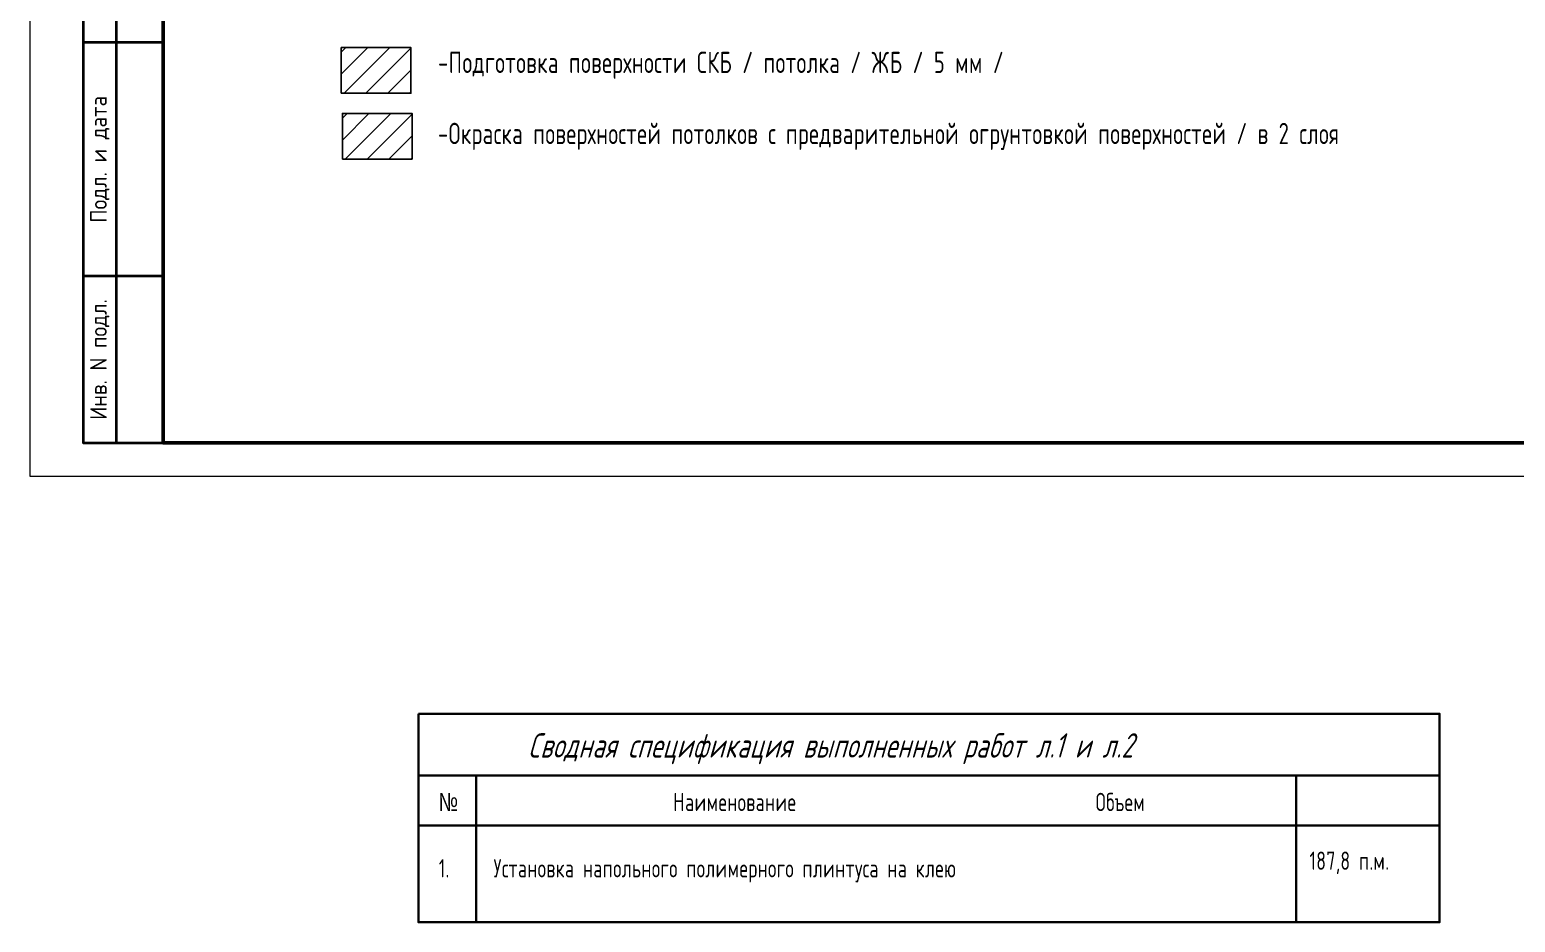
# Model space of a CAD drawing. Header units: millimetres. Extents: x 5993 to 95364, y 87345 to 145529.
# Drawn here: x 5993 to 30379, y 87345 to 101998 of the extents above; entities that cross this region are included whole.
import ezdxf
from ezdxf.enums import TextEntityAlignment as Align

# ---------------------------------------------------------------- set-up
doc = ezdxf.new("R2010")
doc.units = ezdxf.units.MM
doc.layers.add('1)Штриховка', color=160, linetype='Continuous')
doc.layers.add('Условные обозначения', color=90, linetype='Continuous')
doc.layers.add('Размеры', color=7, linetype='Continuous', lineweight=15)
doc.styles.get("Standard").update_dxf_attribs({"font": 'arial.ttf'})
doc.styles.add('СПДС', font='isocpeur.ttf', dxfattribs={"width": 0.9})

# ---------------------------------------------------------------- blocks, each defined once
blk = doc.blocks.new('*U61')
at = {"lineweight": 0}
blk.add_lwpolyline([(-415, -5), (5, -5), (5, 292), (-415, 292)], close=True, dxfattribs=at)
at = {"color": 0, "linetype": 'Continuous', "lineweight": 50}
blk.add_lwpolyline([(-395, 287), (0, 287), (0, 0), (-395, 0)], close=True, dxfattribs=at)
at = {"lineweight": 35}
for points in [[(-395, 85), (-407, 85), (-407, 0), (-395, 0)], [(-402, 0), (-402, 85)], [(-395, 60), (-407, 60)], [(-395, 25), (-407, 25)]]:
    blk.add_lwpolyline(points, dxfattribs=at)
at = {"lineweight": -2, "char_height": 2.5, "attachment_point": 5, "rotation": 90, "style": 'СПДС'}
for s, insert, width in [('Подл. и дата', (-404.5, 42.5), 34.9913), ('Инв. N подл.', (-404.5, 12.5), 24.9913)]:
    blk.add_mtext(s, dxfattribs=dict(at, insert=insert, width=width))
at = {"lineweight": 30, "width": 0.9, "flags": 104}
blk.add_attdef('ШАПКА', text='', height=3, dxfattribs=at).set_placement((-135, 281), align=Align.MIDDLE_CENTER)
at = {"style": 'СПДС'}
for tag, height, p in [('ШИФР_ПРОЕКТА', 4, (-60, 50)), ('НАИМЕНОВАНИЕ_ОБЪЕКТА', 2.5, (-85, 25)), ('НАИМЕНОВАНИЕ_ОБЪЕКТА2', 2.5, (-85, 20)), ('СТАДИЯ', 4, (-42.5, 20)), ('ЛИСТ_первый', 4, (-27.5, 20)), ('ЛИСТОВ', 4, (-10, 20)), ('НАИМЕНОВАНИЕ_ЧЕРТЕЖА1', 2.5, (-85, 10)), ('ОРГАНИЗАЦИЯ_РАЗРАБОТЧИК1', 4, (-25, 8.09)), ('НАИМЕНОВАНИЕ_ЧЕРТЕЖА2', 2.5, (-85, 5))]:
    blk.add_attdef(tag, text='', height=height, dxfattribs=at).set_placement(p, align=Align.MIDDLE_CENTER)
for tag, p in [('РАЗРАБОТЧИК', (-163.97, 27.5)), ('РУК.ГРУППЫ', (-163.97, 22.5))]:
    blk.add_attdef(tag, text='', height=2.5, dxfattribs=at).set_placement(p, align=Align.MIDDLE_LEFT)
at = {"style": 'СПДС', "width": 0.9}
for p in [(-129.65, 26.37), (-129.65, 21.37)]:
    blk.add_attdef('ДАТА', p, '', height=2.3, dxfattribs=at)

msp = doc.modelspace()

# ---------------------------------------------------------------- hatches: boundary and pattern name
at = {"layer": '1)Штриховка', "lineweight": -2, "transparency": 33554687}
h = msp.add_hatch(dxfattribs=at)
h.set_pattern_fill('ANSI31', color=256, scale=80)
h.paths.add_polyline_path([(12251.8, 101704.8), (11106.3, 101704.8), (11106.3, 100954.8), (12251.8, 100954.8)])
h = msp.add_hatch(dxfattribs=at)
h.set_pattern_fill('ANSI31', color=256, scale=80)
h.set_pattern_definition([(45, (19.13, -1081.75), (-179.6051, 179.6051), [])])
h.paths.add_polyline_path([(12270.9, 100623.1), (11125.4, 100623.1), (11125.4, 99873.1), (12270.9, 99873.1)])

# ---------------------------------------------------------------- linework, layer by layer
at = {"layer": '1)Штриховка', "color": 0, "lineweight": -2}
for points in [[(11106.3, 100954.8), (12251.8, 100954.8), (12251.8, 101704.8), (11106.3, 101704.8)], [(11125.4, 99873.1), (12270.9, 99873.1), (12270.9, 100623.1), (11125.4, 100623.1)]]:
    msp.add_lwpolyline(points, close=True, dxfattribs=at)
at = {"layer": 'Размеры', "color": 0, "lineweight": 30}
for p, q in [((12372.7, 89752.4), (29135.3, 89752.4)), ((13320.3, 89752.4), (13320.3, 87344.9)), ((26782.7, 89752.4), (26782.7, 87344.9)), ((12372.7, 88934.2), (29135.3, 88934.2))]:
    msp.add_line(p, q, dxfattribs=at)
at = {"layer": 'Размеры', "lineweight": 30}
msp.add_lwpolyline([(12372.7, 90769.6), (29135.3, 90769.6), (29135.3, 87344.9), (12372.7, 87344.9)], close=True, dxfattribs=at)

# ---------------------------------------------------------------- block references
at = {"xscale": 109.5463933164593, "yscale": 109.5463933164593, "zscale": 109.5463933164593}
msp.add_blockref('*U61', (51454.9, 95215.1), dxfattribs=at)

# ---------------------------------------------------------------- texts
at = {"layer": 'Размеры', "color": 1, "lineweight": 13, "attachment_point": 1, "style": 'СПДС'}
for s, width, insert, char_height in [('\\pxi-3,l4,t4;{\\fISOCPEUR|b1|i0|c204|p34;\\Q16;\\W0.7;\\T1.05;\\C0;Сводная спецификация выполненных работ л.1 и л.2}', 15360.464, (13774.9, 90448.4), 400), ('\\pxi-3,l4,t4;{\\fArial|b0|i0|c204|p34;\\W0.7;\\T1.05;\\C0;№^I\\fISOCPEUR|b0|i0|c204|p34;                     Наименование                                   Объем}', 19799.587, (12408.4, 89469.7), 300), ('\\pxi-3,l4,sm1.5,t4;{\\fISOCPEUR|b0|i0|c204|p34;\\W0.7;\\T1.05;\\C0;1.^IУстановка напольного полимерного плинтуса на клею}', 13672.122, (12408.4, 88381.4), 300), ('\\pxse1.5;{\\W0.7;\\T1.05;\\C0;187,8 п.м.}', 2645.011, (27001.3, 88506.1), 300)]:
    msp.add_mtext_dynamic_manual_height_columns(s, width=width, gutter_width=12.5, heights=[0], dxfattribs=dict(at, insert=insert, char_height=char_height))
at = {"layer": 'Условные обозначения', "color": 18, "true_color": 0x000000, "insert": (18788.3, 90422.1), "char_height": 2.5, "attachment_point": 1, "style": 'СПДС'}
msp.add_mtext_dynamic_manual_height_columns('2.037', width=6331.194, gutter_width=12.5, heights=[0], dxfattribs=at)

# ---------------------------------------------------------------- next in the draw order: texts
at = {"layer": 'Размеры', "color": 0, "lineweight": 13, "insert": (12695.5, 101636.2), "char_height": 350, "attachment_point": 1, "style": 'СПДС', "bg_fill": 2}
msp.add_mtext_dynamic_manual_height_columns('{\\W0.7;\\T1.05;-Подготовка поверхности СКБ / потолка / ЖБ / 5 мм /\\P\\P-Окраска поверхностей потолков с предварительной огрунтовкой поверхностей / в 2 слоя}', width=16773.427, gutter_width=16.3, heights=[0], dxfattribs=at)

doc.saveas('drawing.dxf')
